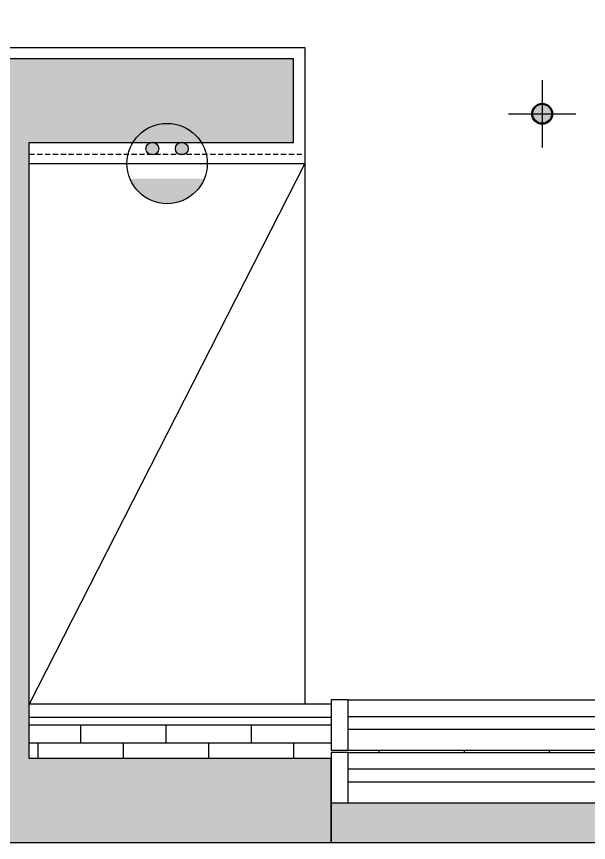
# Model space of a CAD drawing. Header units: millimetres. Extents: x 0 to 460316, y -63250 to 103204.
# Drawn here: x 63604 to 64968, y 25248 to 27219 of the extents above; entities that cross this region are included whole.
import ezdxf

# ---------------------------------------------------------------- set-up
doc = ezdxf.new("R2010")
doc.units = ezdxf.units.MM
doc.header["$LTSCALE"] = 25
doc.linetypes.add('DASHED', pattern=[0.75, 0.5, -0.25])
for name, color, linetype in [('2-con', 2, 'Continuous'), ('ac-furniture', 152, 'Continuous'), ('ac-insul', 5, 'BATTING'), ('ac-Ref', 8, 'Continuous'), ('ac-wall', 241, 'Continuous'), ('ac-wall-fin', 3, 'Continuous'), ('ac-window', 140, 'Continuous'), ('RC-LIGHT', 7, 'Continuous'), ('설비', 140, 'Continuous')]:
    doc.layers.add(name, color=color, linetype=linetype)
doc.linetypes.add('BATTING', pattern='A,0.00254,-2.54,[134,ltypeshp.shx,S=2.54,R=0,X=-2.54,Y=0],-5.08,[134,ltypeshp.shx,S=2.54,R=180,X=2.54,Y=0],-2.54', length=10.16254)

# ---------------------------------------------------------------- blocks, each defined once
blk = doc.blocks.new('1')
at = {"linetype": 'Continuous'}
h = blk.add_hatch(color=4, dxfattribs=at)
h.dxf.hatch_style = 1
edge = h.paths.add_edge_path()
edge.add_arc((11539653.5, -14273503.8), 37.5, 0, 360)
at = {"color": 1, "linetype": 'Continuous'}
for p, q in [((11539653.5, -14273637.1), (11539653.5, -14273370.5)), ((11539520.2, -14273503.8), (11539786.8, -14273503.8))]:
    blk.add_line(p, q, dxfattribs=at)
at = {"color": 4, "linetype": 'Continuous'}
for radius in [41.5, 37.5]:
    blk.add_circle((11539653.5, -14273503.8), radius, dxfattribs=at)
blk = doc.blocks.new('egoo')
at = {"layer": '설비'}
h = blk.add_hatch(color=140, dxfattribs=at)
edge = h.paths.add_edge_path()
edge.add_arc((1015645.3, 443433.7), 22.3, 0, 360)
h = blk.add_hatch(color=140, dxfattribs=at)
edge = h.paths.add_edge_path()
edge.add_arc((1015747.7, 443433.7), 22.3, 0, 360)
h = blk.add_hatch(color=140, dxfattribs=at)
edge = h.paths.add_edge_path()
edge.add_line((1015826.3, 443329.1), (1015566.6, 443329.1))
edge.add_ellipse((1015696.5, 443381.5), major_axis=(99, 99), ratio=1, start_angle=156.9578, end_angle=293.0422)
at = {"layer": '설비', "color": 140}
for centre, radius in [((1015696.5, 443381.5), 140), ((1015645.3, 443433.7), 22.3), ((1015747.7, 443433.7), 22.3)]:
    blk.add_circle(centre, radius, dxfattribs=at)

msp = doc.modelspace()

# ---------------------------------------------------------------- hatches: boundary and pattern name
at = {"layer": 'ac-Ref'}
h = msp.add_hatch(color=256, dxfattribs=at)
h.dxf.hatch_style = 1
h.paths.add_polyline_path([(63806.86, 35328.4), (63261.86, 35328.4), (63261.86, 36338.4), (63826.86, 36338.4), (63826.86, 36538.4), (63061.86, 36538.4), (63061.86, 35128.4), (63536.86, 35128.4), (63536.86, 31955.09), (63806.86, 31955.09)])
h.paths.add_polyline_path([(66696.86, 34495.09), (66696.86, 36740.09), (66466.86, 36740.09), (66466.86, 36338.4), (66506.86, 36338.4), (66506.86, 32163.4), (64736.86, 32163.4), (64736.86, 31955.09), (66696.86, 31955.09)])
h.paths.add_polyline_path([(70674.86, 34368.09), (70941.86, 34368.09), (70941.86, 34568.98), (70676.86, 34568.98), (70676.86, 35340.09), (69808.86, 35340.09), (69808.86, 35140.09), (70498.86, 35140.09), (70498.86, 32165.09), (69686.86, 32165.09), (69686.86, 32030.09), (70681.86, 32030.09), (70681.86, 32230.09), (70674.86, 32230.09)])
h.paths.add_polyline_path([(72441.86, 36595.09), (71466.86, 36595.09), (71466.86, 36395.09), (72241.86, 36395.09), (72241.86, 35605.09), (71606.86, 35605.09), (71606.86, 34568.98), (71521.86, 34568.98), (71521.86, 34368.09), (72156.86, 34368.09), (72156.86, 32230.09), (72156.86, 32030.09), (72166.86, 32030.09), (72166.86, 27090.09), (71379.86, 27090.09), (71379.86, 26898.09), (72332.86, 26898.09), (72332.86, 25818.09), (71442.86, 25818.09), (71442.86, 25618.09), (72441.86, 25618.09)])
h.paths.add_polyline_path([(68608.86, 35340.09), (68083.86, 35340.09), (68083.86, 34495.09), (68358.86, 34495.09), (68358.86, 35140.09), (68608.86, 35140.09)])
h.paths.add_polyline_path([(70351.86, 30870.09), (69301.86, 30870.09), (69301.86, 30670.09), (70351.86, 30670.09)])
h.paths.add_polyline_path([(68274.86, 30870.09), (68064.86, 30870.09), (68064.86, 26898.09), (68679.86, 26898.09), (68679.86, 27090.09), (68274.86, 27090.09)])
h.paths.add_polyline_path([(68354.86, 25818.09), (68154.86, 25818.09), (68154.86, 25248.09), (68354.86, 25248.09)])
h.paths.add_polyline_path([(63634.86, 26918.09), (64264.86, 26918.09), (64264.86, 27118.09), (63546.86, 27118.09), (63546.86, 30573.09), (63356.86, 30573.09), (63356.86, 25633.09), (63341.86, 25633.09), (63341.86, 25433.09), (63434.86, 25433.09), (63434.86, 25248.09), (64354.86, 25248.09), (64354.86, 25448.09), (63634.86, 25448.09)])
h.paths.add_polyline_path([(60341.86, 30373.09), (62426.86, 30373.09), (62426.86, 30573.09), (60376.86, 30573.09), (60376.86, 32738.09), (61976.86, 32738.09), (61976.86, 31338.09), (62176.86, 31338.09), (62176.86, 33335.09), (62596.86, 33335.09), (62596.86, 33535.09), (61976.86, 33535.09), (61976.86, 32908.09), (60141.86, 32908.09), (60141.86, 25433.09), (60761.86, 25433.09), (60761.86, 25633.09), (60341.86, 25633.09)])
h = msp.add_hatch(dxfattribs=at)
h.set_pattern_fill('AR-BRSTD', color=256)
h.set_pattern_definition([(0, (-30222.21, -30130.165), (0, 67.7418), []), (90, (-30222.21, -30130.16), (-101.6, 67.7418), [67.7418, -67.7418])])
h.paths.add_polyline_path([(64354.86, 25528.09), (63634.86, 25528.09), (63634.86, 25448.09), (64354.86, 25448.09), (64354.86, 25463.09), (64394.86, 25463.09), (65354.86, 25463.09), (65354.86, 25468.09), (64394.86, 25468.09), (64354.86, 25468.09)])
h = msp.add_hatch(dxfattribs=at)
h.set_pattern_fill('ANGLE', color=256)
h.set_pattern_definition([(0, (-30222.2105, -30130.165), (0, 6.985), [5.08, -1.905]), (90, (-30222.2105, -30130.165), (-6.985, 4e-16), [5.08, -1.905])])
h.paths.add_polyline_path([(64394.86, 25343.09), (64354.86, 25343.09), (64354.86, 25248.09), (68154.86, 25248.09), (68154.86, 25343.09), (68054.86, 25343.09), (68014.86, 25343.09)])

# ---------------------------------------------------------------- linework, layer by layer
at = {"layer": '2-con'}
for p, q in [((64354.86, 25448.09), (64354.86, 25248.09)), ((64354.86, 25248.09), (68154.86, 25248.09))]:
    msp.add_line(p, q, dxfattribs=at)
msp.add_lwpolyline([(63356.86, 30573.09), (63356.86, 25633.09), (63341.86, 25633.09), (63341.86, 25433.09), (63434.86, 25433.09), (63434.86, 25248.09), (64354.86, 25248.09), (64354.86, 25448.09), (63634.86, 25448.09), (63634.86, 26918.09), (64264.86, 26918.09), (64264.86, 27118.09), (63546.86, 27118.09), (63546.86, 30573.09), (63356.86, 30573.09)], dxfattribs=at)
at = {"layer": 'ac-furniture'}
msp.add_line((64291.86, 26868.09), (64291.86, 25578.09), dxfattribs=at)
at = {"layer": 'ac-insul', "linetype": 'BATTING', "ltscale": 0.05}
msp.add_line((64354.86, 25546.24), (63634.86, 25546.24), dxfattribs=at)
at = {"layer": 'ac-Ref'}
for p, q in [((64291.86, 26868.09), (63634.86, 25578.09)), ((64354.86, 25528.09), (63634.86, 25528.09))]:
    msp.add_line(p, q, dxfattribs=at)
at = {"layer": 'ac-wall', "linetype": 'DASHED'}
msp.add_line((63634.86, 26890.68), (64291.86, 26890.68), dxfattribs=at)
at = {"layer": 'ac-wall-fin'}
for p, q in [((63573.86, 27145.09), (64291.86, 27145.09)), ((64291.86, 27145.09), (64291.86, 26868.09)), ((63634.86, 26868.09), (64291.86, 26868.09)), ((64354.86, 25578.09), (63634.86, 25578.09))]:
    msp.add_line(p, q, dxfattribs=at)
at = {"layer": 'ac-window'}
for p, q in [((64394.86, 25588.09), (68014.86, 25588.09)), ((64394.86, 25468.09), (68014.86, 25468.09)), ((64394.86, 25463.09), (68014.86, 25463.09)), ((64394.86, 25343.09), (68014.86, 25343.09))]:
    msp.add_line(p, q, dxfattribs=at)
for points in [[(64354.86, 25468.09), (64394.86, 25468.09), (64394.86, 25588.09), (64354.86, 25588.09)], [(64354.86, 25343.09), (64394.86, 25343.09), (64394.86, 25463.09), (64354.86, 25463.09)]]:
    msp.add_lwpolyline(points, close=True, dxfattribs=at)
for points in [[(64394.86, 25518.09), (65384.86, 25518.09), (65384.86, 25548.09), (64394.86, 25548.09)], [(64394.86, 25393.09), (65384.86, 25393.09), (65384.86, 25423.09), (64394.86, 25423.09)]]:
    msp.add_lwpolyline(points, dxfattribs=at)

# ---------------------------------------------------------------- block references
at = {"layer": 'RC-LIGHT', "xscale": 0.6024096385271789, "yscale": 0.6024096385271789, "zscale": 0.6024096385271789, "rotation": 270}
msp.add_blockref('1', (8663354.12, 6978585.34), dxfattribs=at)
at = {"layer": '설비', "color": 140, "xscale": 0.6845238224412213, "yscale": 0.6845238224412213, "zscale": 0.6845238224412213}
msp.add_blockref('egoo', (-631305.08, -276637.08), dxfattribs=at)

doc.saveas('drawing.dxf')
